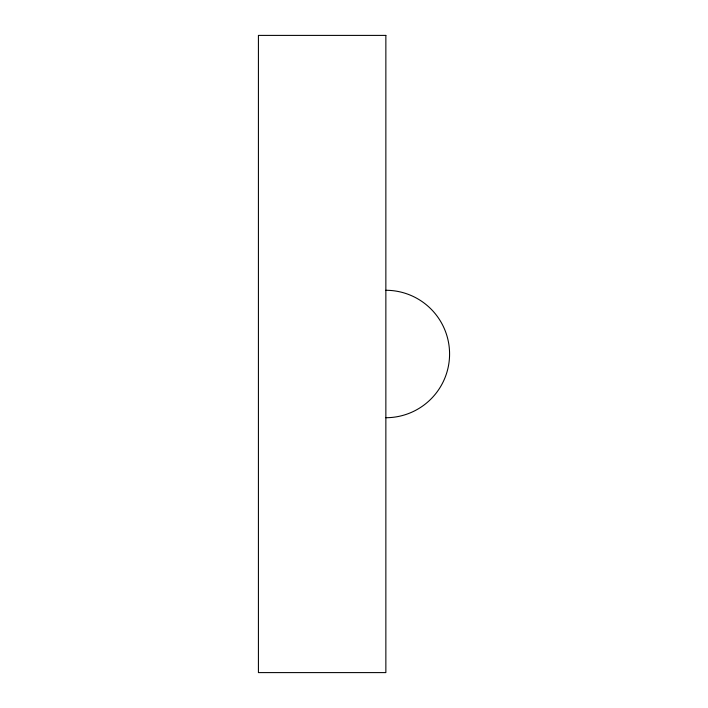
<?xml version="1.0" encoding="UTF-8"?>
<svg xmlns="http://www.w3.org/2000/svg" width="708" height="708" viewBox="0 0 708 708"><rect width="100%" height="100%" fill="white"/><g stroke="black" fill="none" stroke-linecap="round" stroke-linejoin="round"><path stroke-width="1.06" d="M385.86 290.28A63.72 63.72 0 0 1 449.58 354A63.72 63.72 0 0 1 385.86 417.72M385.86 35.4L258.42 35.4L258.42 672.6L385.86 672.6L385.86 35.4"/></g></svg>
